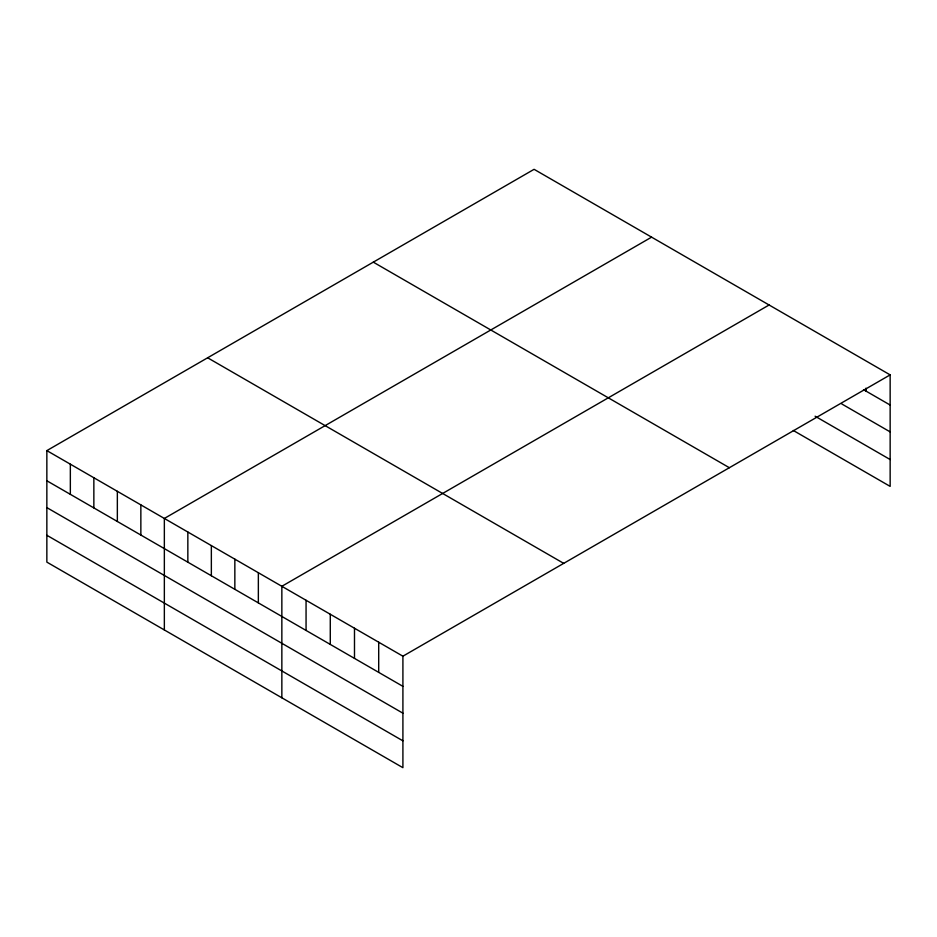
<?xml version="1.0" encoding="UTF-8"?>
<svg xmlns="http://www.w3.org/2000/svg" width="937" height="937" viewBox="0 0 937 937"><rect width="100%" height="100%" fill="white"/><g stroke="black" fill="none" stroke-linecap="round" stroke-linejoin="round"><path stroke-width="1.41" d="M46.85 450.615L402.91 656.193L402.91 767.684L46.85 562.118L46.85 450.615L534.09 169.316L890.15 374.882L890.15 486.385L793.299 430.47M651.59 237.155L164.35 518.454L164.35 629.957M769.09 304.993L281.85 586.293L281.85 697.796M402.91 656.193L890.15 374.882M863.516 389.663L890.15 405.042M841.731 403.929L890.15 431.887M815.096 416.204L890.15 459.54M373.301 262.149L729.361 467.715M207.639 357.793L563.699 563.36M46.85 480.775L402.91 686.352M46.85 507.62L402.91 713.186M46.85 535.273L402.91 740.839M865.94 388.187L865.94 391.069M378.7 642.208L378.7 672.368M354.491 628.235L354.491 658.395M330.281 614.25L330.281 644.41M306.059 600.277L306.059 630.437M258.354 572.73L258.354 602.889M234.847 559.155L234.847 589.314M211.352 545.592L211.352 575.751M187.845 532.029L187.845 562.188M140.855 504.891L140.855 535.05M117.348 491.316L117.348 521.476M93.852 477.753L93.852 507.913M70.345 464.19L70.345 494.349"/></g></svg>
